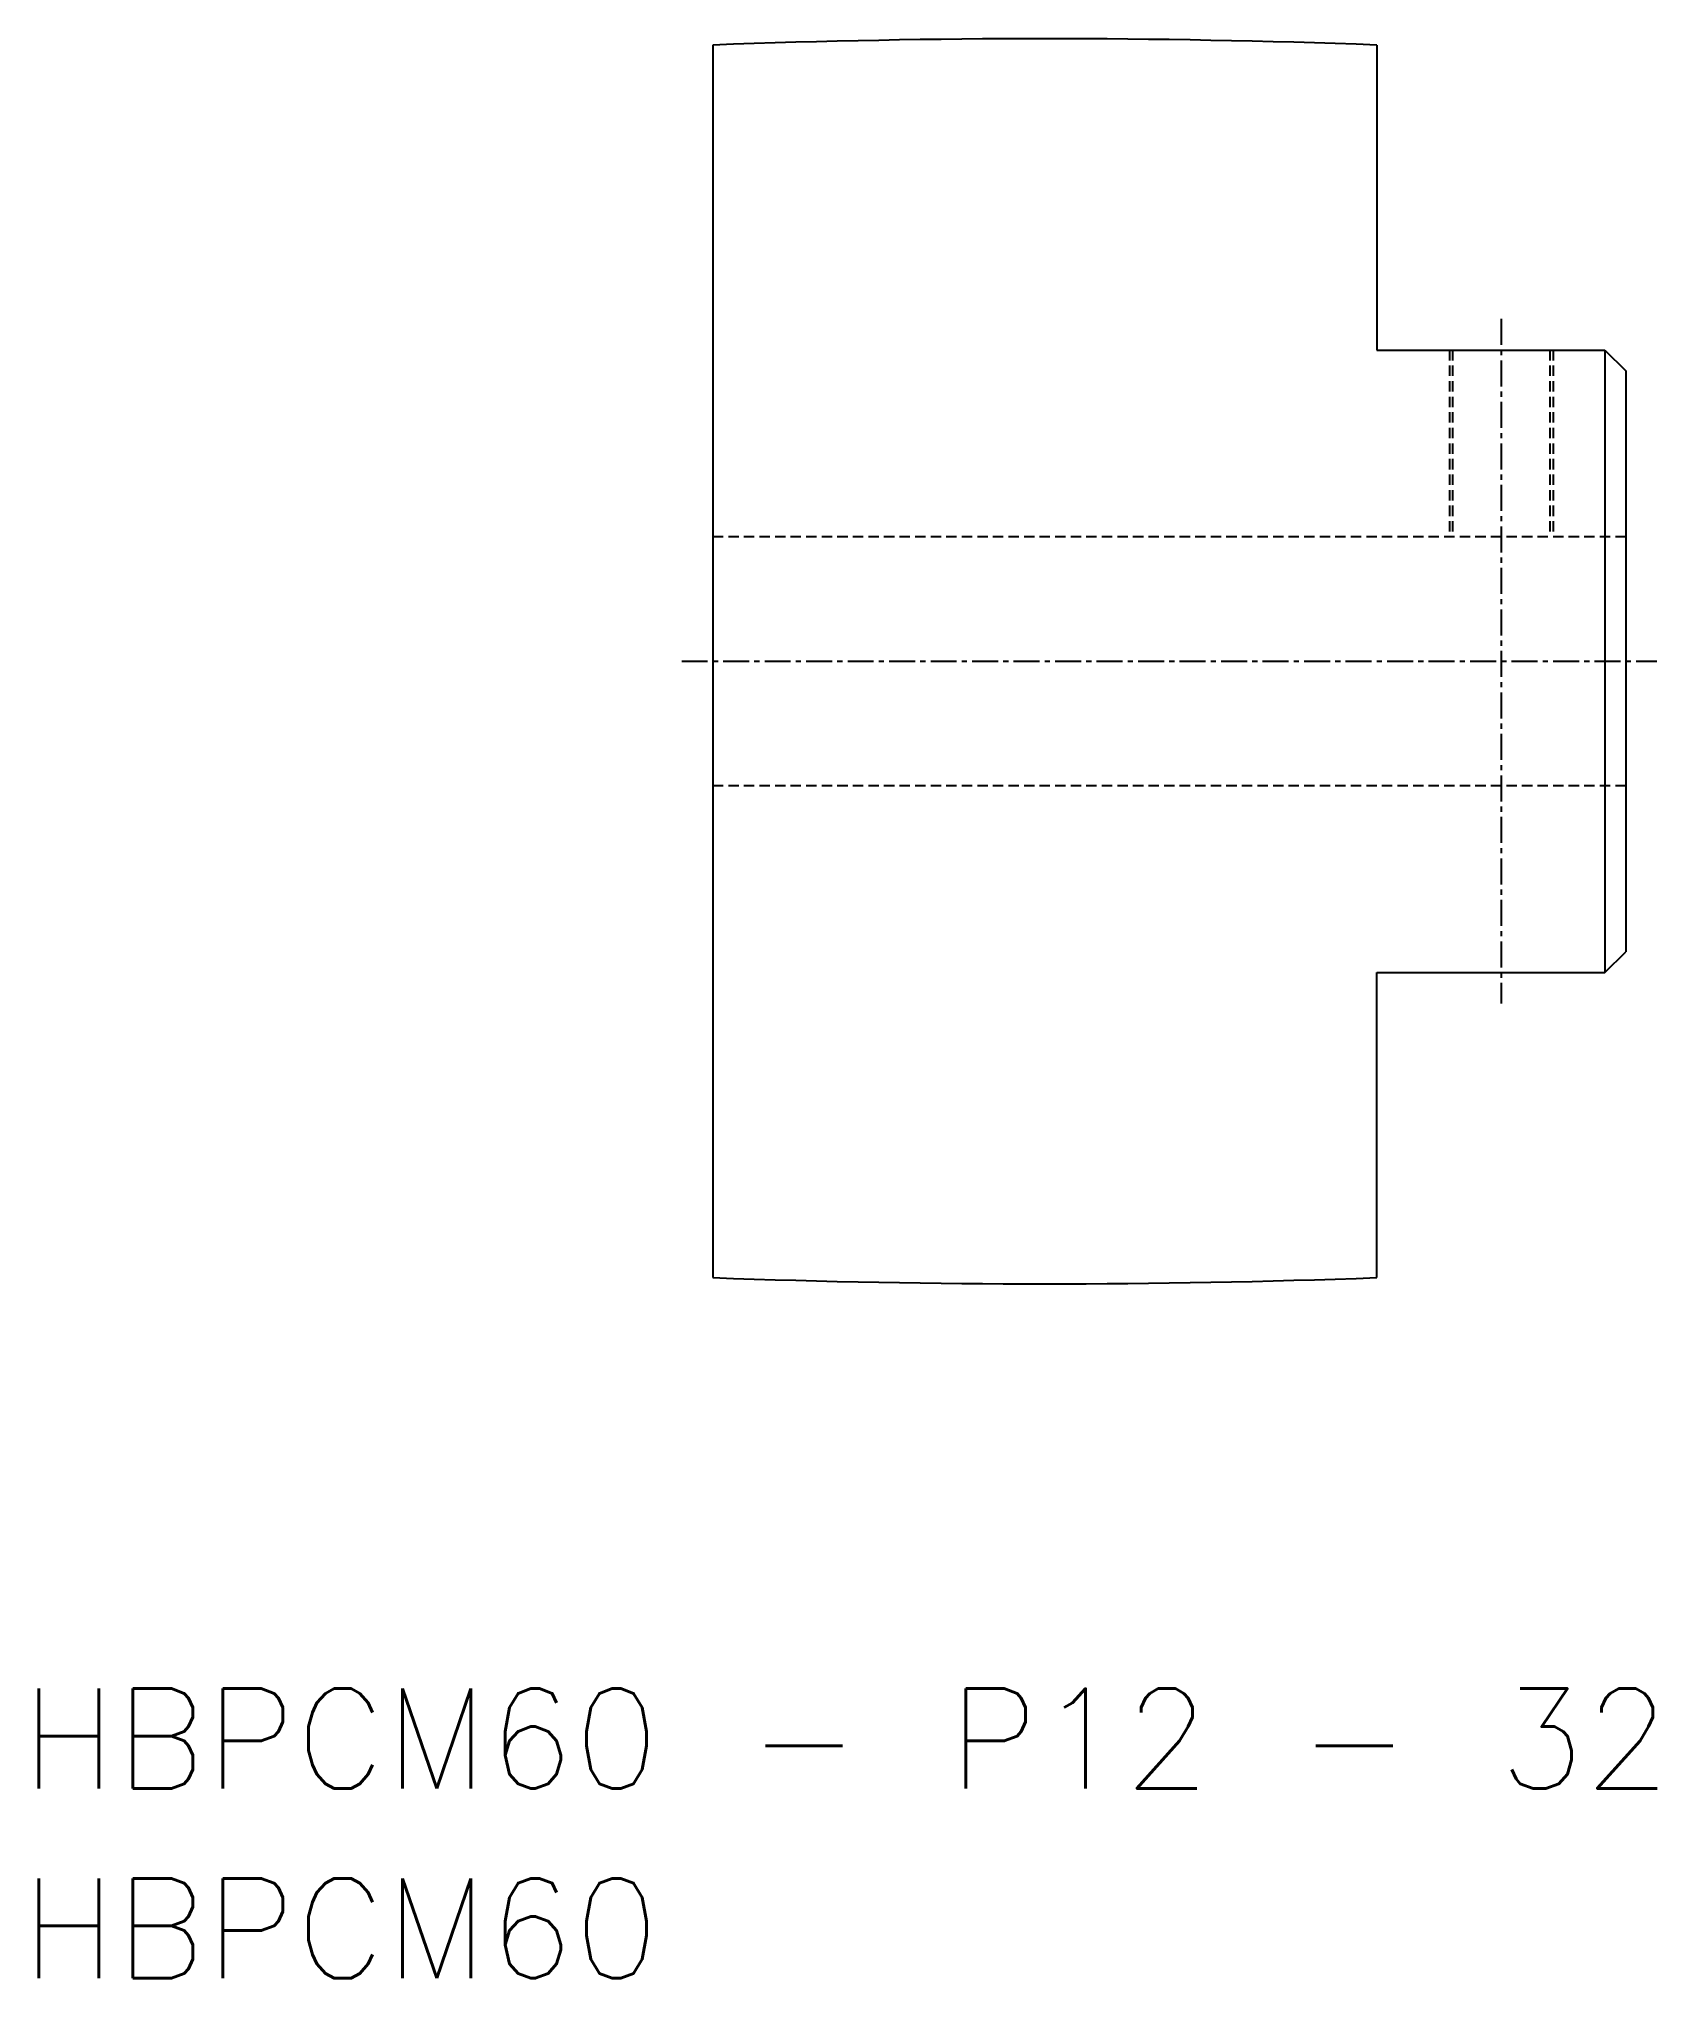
# Model space of a CAD drawing. Extents: x 154.8 to 232.8, y 104.5 to 197.9.
import ezdxf

# ---------------------------------------------------------------- set-up
doc = ezdxf.new("R2010")
doc.units = 0
doc.linetypes.add('CENTER', pattern=[2, 1.25, -0.25, 0.25, -0.25])
doc.linetypes.add('DASHED', pattern=[0.75, 0.5, -0.25])
doc.layers.get('0').update_dxf_attribs({"linetype": 'CONTINUOUS'})
doc.layers.add('CENTER', color=1, linetype='CENTER')
doc.styles.get("Standard").update_dxf_attribs({"font": 'txt.shx'})

msp = doc.modelspace()

# ---------------------------------------------------------------- linework, layer by layer
at = {"color": 7, "linetype": 'CONTINUOUS'}
for p, q in [((187.323, 197.627), (187.323, 138.227)), ((219.323, 197.627), (219.323, 182.927)), ((219.323, 182.927), (230.323, 182.927)), ((230.323, 182.927), (231.323, 181.927)), ((230.323, 182.927), (230.323, 152.927)), ((231.323, 181.927), (231.323, 153.927)), ((230.323, 152.927), (231.323, 153.927)), ((219.323, 152.927), (230.323, 152.927)), ((219.323, 138.227), (219.323, 152.927))]:
    msp.add_line(p, q, dxfattribs=at)
at = {"color": 3, "linetype": 'DASHED'}
for p, q in [((222.823, 182.927), (222.823, 173.927)), ((222.973, 182.927), (222.973, 173.927)), ((227.673, 182.927), (227.673, 173.927)), ((227.823, 182.927), (227.823, 173.927)), ((231.323, 173.927), (187.323, 173.927)), ((231.323, 161.927), (187.323, 161.927))]:
    msp.add_line(p, q, dxfattribs=at)
at = {"color": 7, "linetype": 'CONTINUOUS'}
for centre, start, end in [((203.323, -228.89), 87.85166, 92.14834), ((203.323, 564.743), 267.85166, 272.14834)]:
    msp.add_arc(centre, 426.817, start, end, dxfattribs=at)
at = {"layer": 'CENTER', "color": 1, "linetype": 'CENTER'}
for p, q in [((225.323, 184.427), (225.323, 151.427)), ((185.823, 167.927), (232.823, 167.927))]:
    msp.add_line(p, q, dxfattribs=at)

# ---------------------------------------------------------------- texts
at = {"color": 7, "linetype": 'CONTINUOUS'}
for s, height, p in [('HBPCM60 - P12 - 32', 4.81259, (154.011, 113.605)), ('HBPCM60', 4.8126, (154.011, 104.461))]:
    msp.add_text(s, height=height, dxfattribs=at).set_placement(p)

doc.saveas('drawing.dxf')
